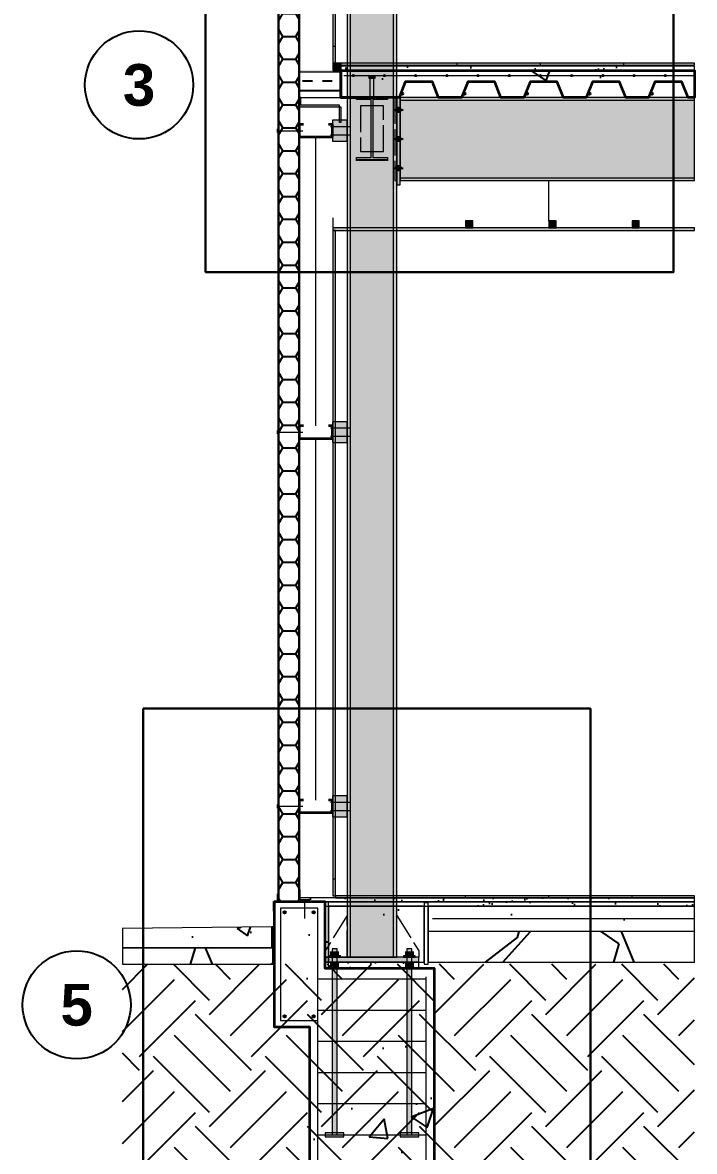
# Model space of a CAD drawing. Header units: millimetres. Extents: x 6 to 4194, y 6 to 5934.
# Drawn here: x 2474 to 3120, y 1094 to 2180 of the extents above; entities that cross this region are included whole.
import ezdxf
from ezdxf.enums import TextEntityAlignment as Align

# ---------------------------------------------------------------- set-up
doc = ezdxf.new("R2010")
doc.units = ezdxf.units.MM
doc.header["$LTSCALE"] = 20
doc.linetypes.add('DASHED', pattern=[1.524, 1.27, -0.254])
for name, color, linetype in [('A-ACERO-CORTADO', 250, 'Continuous'), ('A-ACERO-VISTA', 8, 'Continuous'), ('A-AISLACION-EPS', 50, 'Continuous'), ('A-AISLACION-LANA', 40, 'Continuous'), ('A-AISLACION-PIR', 50, 'Continuous'), ('A-ALUMINIO', 253, 'Continuous'), ('A-ARMADURAS', 14, 'Continuous'), ('A-BARRERAS-MEMBRANAS', 7, 'Continuous'), ('A-CHAPA-GALVANIZADA', 253, 'Continuous'), ('A-CONTORNOS', 7, 'Continuous'), ('A-GROUT', 251, 'Continuous'), ('A-HORMIGON-INSITU', 33, 'Continuous'), ('A-HORMIGON-SIMPLE', 9, 'Continuous'), ('A-MORTERO-CARPETAS', 252, 'Continuous'), ('A-NEOPRENO-SELLADORES', 7, 'Continuous'), ('A-PROYECCION-OCULTO', 8, 'DASHED'), ('A-SELLADOR-INTUMESCENTE', 1, 'Continuous'), ('A-SOLADOS', 31, 'Continuous'), ('A-TERRENO', 32, 'Continuous'), ('A-TOSCA', 42, 'Continuous'), ('A-VISTA', 8, 'Continuous'), ('A-YESO-CIELORRASO', 254, 'Continuous'), ('X-REFERENCIAS', 1, 'Continuous')]:
    doc.layers.add(name, color=color, linetype=linetype)
doc.styles.add('ARIAL-B', font='arialbd.ttf')

msp = doc.modelspace()

# ---------------------------------------------------------------- hatches: boundary and pattern name
at = {"layer": 'A-ACERO-CORTADO', "true_color": 0x4d545c}
h = msp.add_hatch(color=251, dxfattribs=at)
h.dxf.hatch_style = 1
h.paths.add_polyline_path([(2806.8, 2126.4), (2813, 2126.4), (2813, 2128), (2806.8, 2128)])
h = msp.add_hatch(color=251, dxfattribs=at)
h.dxf.hatch_style = 1
h.paths.add_polyline_path([(2808, 2108), (2811.8, 2108), (2811.8, 2128), (2808, 2128)])
h = msp.add_hatch(color=251, dxfattribs=at)
h.dxf.hatch_style = 1
h.paths.add_polyline_path([(2795, 2108), (2825, 2108), (2825, 2105.9), (2810.7, 2105.9), (2810.7, 2050.1), (2825, 2050.1), (2825, 2048), (2795, 2048), (2795, 2050.1), (2809.3, 2050.1), (2809.3, 2105.9), (2795, 2105.9)])
h = msp.add_hatch(color=251, dxfattribs=at)
h.dxf.hatch_style = 1
h.paths.add_polyline_path([(2768.4, 1281), (2779.6, 1281), (2779.6, 1282.2), (2768.4, 1282.2)])
h = msp.add_hatch(color=251, dxfattribs=at)
h.dxf.hatch_style = 1
h.paths.add_polyline_path([(2771.6, 1110), (2776.4, 1110), (2776.4, 1289), (2771.6, 1289)])
h = msp.add_hatch(color=251, dxfattribs=at)
h.dxf.hatch_style = 1
h.paths.add_polyline_path([(2840.4, 1281), (2851.6, 1281), (2851.6, 1282.2), (2840.4, 1282.2)])
h = msp.add_hatch(color=251, dxfattribs=at)
h.dxf.hatch_style = 1
h.paths.add_polyline_path([(2843.6, 1110), (2848.4, 1110), (2848.4, 1289), (2843.6, 1289)])
h = msp.add_hatch(color=251, dxfattribs=at)
h.dxf.hatch_style = 1
h.paths.add_polyline_path([(2765, 1276), (2855, 1276), (2855, 1281), (2765, 1281)])
h = msp.add_hatch(color=251, dxfattribs=at)
h.dxf.hatch_style = 1
h.paths.add_polyline_path([(2765, 1108), (2783, 1108), (2783, 1112), (2765, 1112)])
h = msp.add_hatch(color=251, dxfattribs=at)
h.dxf.hatch_style = 1
h.paths.add_polyline_path([(2837, 1108), (2855, 1108), (2855, 1112), (2837, 1112)])
at = {"layer": 'A-ACERO-VISTA', "true_color": 0xdfe3e7}
h = msp.add_hatch(color=254, dxfattribs=at)
h.dxf.hatch_style = 1
h.paths.add_polyline_path([(2786, 1281), (2834, 1281), (2834, 2911), (2786, 2911)])
h = msp.add_hatch(color=254, dxfattribs=at)
h.dxf.hatch_style = 1
h.paths.add_polyline_path([(2834, 2024), (2837, 2024), (2837, 2108), (2834, 2108)])
h = msp.add_hatch(color=254, dxfattribs=at)
h.dxf.hatch_style = 1
h.paths.add_polyline_path([(2837, 2028), (3120, 2028), (3120, 2108), (2837, 2108)])
h = msp.add_hatch(color=254, dxfattribs=at)
h.dxf.hatch_style = 1
h.paths.add_polyline_path([(2772, 2066), (2786, 2066), (2786, 2086), (2772, 2086)])
h = msp.add_hatch(color=254, dxfattribs=at)
h.dxf.hatch_style = 1
h.paths.add_polyline_path([(2772, 1776), (2786, 1776), (2786, 1796), (2772, 1796)])
h = msp.add_hatch(color=254, dxfattribs=at)
h.dxf.hatch_style = 1
h.paths.add_polyline_path([(2772, 1416), (2786, 1416), (2786, 1436), (2772, 1436)])
at = {"layer": 'A-AISLACION-EPS'}
h = msp.add_hatch(dxfattribs=at)
h.set_pattern_fill('ZIGZAG', color=256, scale=6, angle=90)
h.paths.add_polyline_path([(2765, 1270), (2768, 1270), (2768, 1334), (2765, 1334)])
h = msp.add_hatch(dxfattribs=at)
h.set_pattern_fill('ZIGZAG', color=256, scale=6, angle=90)
h.paths.add_polyline_path([(2860, 1274), (2864, 1274), (2864, 1334), (2860, 1334)])
h = msp.add_hatch(dxfattribs=at)
h.set_pattern_fill('ZIGZAG', color=256, scale=6, angle=90)
h.paths.add_polyline_path([(2713.6, 1290), (2715.2, 1290), (2715.2, 1310), (2713.6, 1310)])
at = {"layer": 'A-AISLACION-LANA'}
h = msp.add_hatch(dxfattribs=at)
h.set_pattern_fill('INSUL', color=256, scale=3)
h.paths.add_polyline_path([(2740, 2108), (2780, 2108), (2780, 2132.4), (2740, 2132.4)])
at = {"layer": 'A-AISLACION-PIR'}
h = msp.add_hatch(dxfattribs=at)
h.set_pattern_fill('HONEY', color=256, scale=4)
h.paths.add_polyline_path([(2720, 1335), (2740, 1335), (2740, 2198), (2720, 2198)])
at = {"layer": 'A-ALUMINIO', "true_color": 0x9aa3ab}
h = msp.add_hatch(color=253, dxfattribs=at)
h.dxf.hatch_style = 1
h.paths.add_polyline_path([(2900, 1982.5), (2907, 1982.5), (2907, 1989.4), (2900, 1989.4)])
h = msp.add_hatch(color=253, dxfattribs=at)
h.dxf.hatch_style = 1
h.paths.add_polyline_path([(2980, 1982.5), (2987, 1982.5), (2987, 1989.4), (2980, 1989.4)])
h = msp.add_hatch(color=253, dxfattribs=at)
h.dxf.hatch_style = 1
h.paths.add_polyline_path([(3060, 1982.5), (3067, 1982.5), (3067, 1989.4), (3060, 1989.4)])
at = {"layer": 'A-ARMADURAS'}
h = msp.add_hatch(color=256, dxfattribs=at)
h.dxf.hatch_style = 1
h.paths.add_polyline_path([(2792.7, 2129), (2792.6, 2129.2), (2792.6, 2129.4), (2792.4, 2129.6), (2792.2, 2129.6), (2792, 2129.7), (2791.8, 2129.6), (2791.6, 2129.6), (2791.4, 2129.4), (2791.4, 2129.2), (2791.3, 2129), (2791.4, 2128.8), (2791.4, 2128.6), (2791.6, 2128.4), (2791.8, 2128.4), (2792, 2128.3), (2792.2, 2128.4), (2792.4, 2128.4), (2792.6, 2128.6), (2792.6, 2128.8)])
h = msp.add_hatch(color=256, dxfattribs=at)
h.dxf.hatch_style = 1
h.paths.add_polyline_path([(2822.7, 2129), (2822.6, 2129.2), (2822.6, 2129.4), (2822.4, 2129.6), (2822.2, 2129.6), (2822, 2129.7), (2821.8, 2129.6), (2821.6, 2129.6), (2821.4, 2129.4), (2821.4, 2129.2), (2821.3, 2129), (2821.4, 2128.8), (2821.4, 2128.6), (2821.6, 2128.4), (2821.8, 2128.4), (2822, 2128.3), (2822.2, 2128.4), (2822.4, 2128.4), (2822.6, 2128.6), (2822.6, 2128.8)])
h = msp.add_hatch(color=256, dxfattribs=at)
h.dxf.hatch_style = 1
h.paths.add_polyline_path([(2852.7, 2129), (2852.6, 2129.2), (2852.6, 2129.4), (2852.4, 2129.6), (2852.2, 2129.6), (2852, 2129.7), (2851.8, 2129.6), (2851.6, 2129.6), (2851.4, 2129.4), (2851.4, 2129.2), (2851.3, 2129), (2851.4, 2128.8), (2851.4, 2128.6), (2851.6, 2128.4), (2851.8, 2128.4), (2852, 2128.3), (2852.2, 2128.4), (2852.4, 2128.4), (2852.6, 2128.6), (2852.6, 2128.8)])
h = msp.add_hatch(color=256, dxfattribs=at)
h.dxf.hatch_style = 1
h.paths.add_polyline_path([(2882.7, 2129), (2882.6, 2129.2), (2882.6, 2129.4), (2882.4, 2129.6), (2882.2, 2129.6), (2882, 2129.7), (2881.8, 2129.6), (2881.6, 2129.6), (2881.4, 2129.4), (2881.4, 2129.2), (2881.3, 2129), (2881.4, 2128.8), (2881.4, 2128.6), (2881.6, 2128.4), (2881.8, 2128.4), (2882, 2128.3), (2882.2, 2128.4), (2882.4, 2128.4), (2882.6, 2128.6), (2882.6, 2128.8)])
h = msp.add_hatch(color=256, dxfattribs=at)
h.dxf.hatch_style = 1
h.paths.add_polyline_path([(2912.7, 2129), (2912.6, 2129.2), (2912.6, 2129.4), (2912.4, 2129.6), (2912.2, 2129.6), (2912, 2129.7), (2911.8, 2129.6), (2911.6, 2129.6), (2911.4, 2129.4), (2911.4, 2129.2), (2911.3, 2129), (2911.4, 2128.8), (2911.4, 2128.6), (2911.6, 2128.4), (2911.8, 2128.4), (2912, 2128.3), (2912.2, 2128.4), (2912.4, 2128.4), (2912.6, 2128.6), (2912.6, 2128.8)])
h = msp.add_hatch(color=256, dxfattribs=at)
h.dxf.hatch_style = 1
h.paths.add_polyline_path([(2942.7, 2129), (2942.6, 2129.2), (2942.6, 2129.4), (2942.4, 2129.6), (2942.2, 2129.6), (2942, 2129.7), (2941.8, 2129.6), (2941.6, 2129.6), (2941.4, 2129.4), (2941.4, 2129.2), (2941.3, 2129), (2941.4, 2128.8), (2941.4, 2128.6), (2941.6, 2128.4), (2941.8, 2128.4), (2942, 2128.3), (2942.2, 2128.4), (2942.4, 2128.4), (2942.6, 2128.6), (2942.6, 2128.8)])
h = msp.add_hatch(color=256, dxfattribs=at)
h.dxf.hatch_style = 1
h.paths.add_polyline_path([(2972.7, 2129), (2972.6, 2129.2), (2972.6, 2129.4), (2972.4, 2129.6), (2972.2, 2129.6), (2972, 2129.7), (2971.8, 2129.6), (2971.6, 2129.6), (2971.4, 2129.4), (2971.4, 2129.2), (2971.3, 2129), (2971.4, 2128.8), (2971.4, 2128.6), (2971.6, 2128.4), (2971.8, 2128.4), (2972, 2128.3), (2972.2, 2128.4), (2972.4, 2128.4), (2972.6, 2128.6), (2972.6, 2128.8)])
h = msp.add_hatch(color=256, dxfattribs=at)
h.dxf.hatch_style = 1
h.paths.add_polyline_path([(3002.7, 2129), (3002.6, 2129.2), (3002.6, 2129.4), (3002.4, 2129.6), (3002.2, 2129.6), (3002, 2129.7), (3001.8, 2129.6), (3001.6, 2129.6), (3001.4, 2129.4), (3001.4, 2129.2), (3001.3, 2129), (3001.4, 2128.8), (3001.4, 2128.6), (3001.6, 2128.4), (3001.8, 2128.4), (3002, 2128.3), (3002.2, 2128.4), (3002.4, 2128.4), (3002.6, 2128.6), (3002.6, 2128.8)])
h = msp.add_hatch(color=256, dxfattribs=at)
h.dxf.hatch_style = 1
h.paths.add_polyline_path([(3032.7, 2129), (3032.6, 2129.2), (3032.6, 2129.4), (3032.4, 2129.6), (3032.2, 2129.6), (3032, 2129.7), (3031.8, 2129.6), (3031.6, 2129.6), (3031.4, 2129.4), (3031.4, 2129.2), (3031.3, 2129), (3031.4, 2128.8), (3031.4, 2128.6), (3031.6, 2128.4), (3031.8, 2128.4), (3032, 2128.3), (3032.2, 2128.4), (3032.4, 2128.4), (3032.6, 2128.6), (3032.6, 2128.8)])
h = msp.add_hatch(color=256, dxfattribs=at)
h.dxf.hatch_style = 1
h.paths.add_polyline_path([(3062.7, 2129), (3062.6, 2129.2), (3062.6, 2129.4), (3062.4, 2129.6), (3062.2, 2129.6), (3062, 2129.7), (3061.8, 2129.6), (3061.6, 2129.6), (3061.4, 2129.4), (3061.4, 2129.2), (3061.3, 2129), (3061.4, 2128.8), (3061.4, 2128.6), (3061.6, 2128.4), (3061.8, 2128.4), (3062, 2128.3), (3062.2, 2128.4), (3062.4, 2128.4), (3062.6, 2128.6), (3062.6, 2128.8)])
h = msp.add_hatch(color=256, dxfattribs=at)
h.dxf.hatch_style = 1
h.paths.add_polyline_path([(3092.7, 2129), (3092.6, 2129.2), (3092.6, 2129.4), (3092.4, 2129.6), (3092.2, 2129.6), (3092, 2129.7), (3091.8, 2129.6), (3091.6, 2129.6), (3091.4, 2129.4), (3091.4, 2129.2), (3091.3, 2129), (3091.4, 2128.8), (3091.4, 2128.6), (3091.6, 2128.4), (3091.8, 2128.4), (3092, 2128.3), (3092.2, 2128.4), (3092.4, 2128.4), (3092.6, 2128.6), (3092.6, 2128.8)])
h = msp.add_hatch(color=256, dxfattribs=at)
h.dxf.hatch_style = 1
h.paths.add_polyline_path([(2840, 2111.6), (2839.9, 2111.9), (2839.8, 2112.2), (2839.6, 2112.4), (2839.3, 2112.5), (2839, 2112.6), (2838.7, 2112.5), (2838.4, 2112.4), (2838.2, 2112.2), (2838.1, 2111.9), (2838, 2111.6), (2838.1, 2111.3), (2838.2, 2111), (2838.4, 2110.8), (2838.7, 2110.7), (2839, 2110.6), (2839.3, 2110.7), (2839.6, 2110.8), (2839.8, 2111), (2839.9, 2111.3)])
h = msp.add_hatch(color=256, dxfattribs=at)
h.dxf.hatch_style = 1
h.paths.add_polyline_path([(2900, 2111.6), (2899.9, 2111.9), (2899.8, 2112.2), (2899.6, 2112.4), (2899.3, 2112.5), (2899, 2112.6), (2898.7, 2112.5), (2898.4, 2112.4), (2898.2, 2112.2), (2898.1, 2111.9), (2898, 2111.6), (2898.1, 2111.3), (2898.2, 2111), (2898.4, 2110.8), (2898.7, 2110.7), (2899, 2110.6), (2899.3, 2110.7), (2899.6, 2110.8), (2899.8, 2111), (2899.9, 2111.3)])
h = msp.add_hatch(color=256, dxfattribs=at)
h.dxf.hatch_style = 1
h.paths.add_polyline_path([(2960, 2111.6), (2959.9, 2111.9), (2959.8, 2112.2), (2959.6, 2112.4), (2959.3, 2112.5), (2959, 2112.6), (2958.7, 2112.5), (2958.4, 2112.4), (2958.2, 2112.2), (2958.1, 2111.9), (2958, 2111.6), (2958.1, 2111.3), (2958.2, 2111), (2958.4, 2110.8), (2958.7, 2110.7), (2959, 2110.6), (2959.3, 2110.7), (2959.6, 2110.8), (2959.8, 2111), (2959.9, 2111.3)])
h = msp.add_hatch(color=256, dxfattribs=at)
h.dxf.hatch_style = 1
h.paths.add_polyline_path([(3020, 2111.6), (3019.9, 2111.9), (3019.8, 2112.2), (3019.6, 2112.4), (3019.3, 2112.5), (3019, 2112.6), (3018.7, 2112.5), (3018.4, 2112.4), (3018.2, 2112.2), (3018.1, 2111.9), (3018, 2111.6), (3018.1, 2111.3), (3018.2, 2111), (3018.4, 2110.8), (3018.7, 2110.7), (3019, 2110.6), (3019.3, 2110.7), (3019.6, 2110.8), (3019.8, 2111), (3019.9, 2111.3)])
h = msp.add_hatch(color=256, dxfattribs=at)
h.dxf.hatch_style = 1
h.paths.add_polyline_path([(3080, 2111.6), (3079.9, 2111.9), (3079.8, 2112.2), (3079.6, 2112.4), (3079.3, 2112.5), (3079, 2112.6), (3078.7, 2112.5), (3078.4, 2112.4), (3078.2, 2112.2), (3078.1, 2111.9), (3078, 2111.6), (3078.1, 2111.3), (3078.2, 2111), (3078.4, 2110.8), (3078.7, 2110.7), (3079, 2110.6), (3079.3, 2110.7), (3079.6, 2110.8), (3079.8, 2111), (3079.9, 2111.3)])
h = msp.add_hatch(color=256, dxfattribs=at)
h.dxf.hatch_style = 1
h.paths.add_polyline_path([(2837.8, 2096), (2837.7, 2096.7), (2837.4, 2097.3), (2836.9, 2097.8), (2836.3, 2098.1), (2835.6, 2098.2), (2834.9, 2098.1), (2834.3, 2097.8), (2833.8, 2097.3), (2833.5, 2096.7), (2833.4, 2096), (2833.5, 2095.3), (2833.8, 2094.7), (2834.3, 2094.2), (2834.9, 2093.9), (2835.6, 2093.8), (2836.3, 2093.9), (2836.9, 2094.2), (2837.4, 2094.7), (2837.7, 2095.3)])
h = msp.add_hatch(color=256, dxfattribs=at)
h.dxf.hatch_style = 1
h.paths.add_polyline_path([(2837.8, 2068), (2837.7, 2068.7), (2837.4, 2069.3), (2836.9, 2069.8), (2836.3, 2070.1), (2835.6, 2070.2), (2834.9, 2070.1), (2834.3, 2069.8), (2833.8, 2069.3), (2833.5, 2068.7), (2833.4, 2068), (2833.5, 2067.3), (2833.8, 2066.7), (2834.3, 2066.2), (2834.9, 2065.9), (2835.6, 2065.8), (2836.3, 2065.9), (2836.9, 2066.2), (2837.4, 2066.7), (2837.7, 2067.3)])
h = msp.add_hatch(color=256, dxfattribs=at)
h.dxf.hatch_style = 1
h.paths.add_polyline_path([(2837.8, 2040), (2837.7, 2040.7), (2837.4, 2041.3), (2836.9, 2041.8), (2836.3, 2042.1), (2835.6, 2042.2), (2834.9, 2042.1), (2834.3, 2041.8), (2833.8, 2041.3), (2833.5, 2040.7), (2833.4, 2040), (2833.5, 2039.3), (2833.8, 2038.7), (2834.3, 2038.2), (2834.9, 2037.9), (2835.6, 2037.8), (2836.3, 2037.9), (2836.9, 2038.2), (2837.4, 2038.7), (2837.7, 2039.3)])
h = msp.add_hatch(color=256, dxfattribs=at)
h.dxf.hatch_style = 1
h.paths.add_polyline_path([(2727.2, 1324), (2727.1, 1324.4), (2727, 1324.7), (2726.7, 1325), (2726.4, 1325.1), (2726, 1325.2), (2725.6, 1325.1), (2725.3, 1325), (2725, 1324.7), (2724.9, 1324.4), (2724.8, 1324), (2724.9, 1323.6), (2725, 1323.3), (2725.3, 1323), (2725.6, 1322.9), (2726, 1322.8), (2726.4, 1322.9), (2726.7, 1323), (2727, 1323.3), (2727.1, 1323.6)])
h = msp.add_hatch(color=256, dxfattribs=at)
h.dxf.hatch_style = 1
h.paths.add_polyline_path([(2755.2, 1324), (2755.1, 1324.4), (2755, 1324.7), (2754.7, 1325), (2754.4, 1325.1), (2754, 1325.2), (2753.6, 1325.1), (2753.3, 1325), (2753, 1324.7), (2752.9, 1324.4), (2752.8, 1324), (2752.9, 1323.6), (2753, 1323.3), (2753.3, 1323), (2753.6, 1322.9), (2754, 1322.8), (2754.4, 1322.9), (2754.7, 1323), (2755, 1323.3), (2755.1, 1323.6)])
h = msp.add_hatch(color=256, dxfattribs=at)
h.dxf.hatch_style = 1
h.paths.add_polyline_path([(2727.2, 1224), (2727.1, 1224.4), (2727, 1224.7), (2726.7, 1225), (2726.4, 1225.1), (2726, 1225.2), (2725.6, 1225.1), (2725.3, 1225), (2725, 1224.7), (2724.9, 1224.4), (2724.8, 1224), (2724.9, 1223.6), (2725, 1223.3), (2725.3, 1223), (2725.6, 1222.9), (2726, 1222.8), (2726.4, 1222.9), (2726.7, 1223), (2727, 1223.3), (2727.1, 1223.6)])
h = msp.add_hatch(color=256, dxfattribs=at)
h.dxf.hatch_style = 1
h.paths.add_polyline_path([(2755.2, 1224), (2755.1, 1224.4), (2755, 1224.7), (2754.7, 1225), (2754.4, 1225.1), (2754, 1225.2), (2753.6, 1225.1), (2753.3, 1225), (2753, 1224.7), (2752.9, 1224.4), (2752.8, 1224), (2752.9, 1223.6), (2753, 1223.3), (2753.3, 1223), (2753.6, 1222.9), (2754, 1222.8), (2754.4, 1222.9), (2754.7, 1223), (2755, 1223.3), (2755.1, 1223.6)])
at = {"layer": 'A-BARRERAS-MEMBRANAS', "true_color": 0x000000}
h = msp.add_hatch(color=18, dxfattribs=at)
h.dxf.hatch_style = 1
h.paths.add_polyline_path([(2864, 1305.6), (3120, 1305.6), (3120, 1306), (2864, 1306)])
at = {"layer": 'A-CHAPA-GALVANIZADA', "true_color": 0x8f989f}
h = msp.add_hatch(color=252, dxfattribs=at)
h.dxf.hatch_style = 1
h.paths.add_polyline_path([(2772.4, 2134), (2780, 2134), (2780, 2141), (2772.4, 2141)])
h = msp.add_hatch(color=252, dxfattribs=at)
h.dxf.hatch_style = 1
h.paths.add_polyline_path([(2740, 2108), (2740, 2099), (2780, 2099), (2780, 2084), (2778.6, 2084), (2778.6, 2100.4), (2741.4, 2100.4), (2741.4, 2108)])
h = msp.add_hatch(color=252, dxfattribs=at)
h.dxf.hatch_style = 1
h.paths.add_polyline_path([(2740, 1336), (2741, 1336), (2741, 1346), (2740, 1346)])
h = msp.add_hatch(color=252, dxfattribs=at)
h.dxf.hatch_style = 1
h.paths.add_polyline_path([(2740, 1335), (2750, 1335), (2750, 1336), (2740, 1336)])
at = {"layer": 'A-GROUT'}
h = msp.add_hatch(dxfattribs=at)
h.set_pattern_fill('AR-SAND', color=256, scale=0.4)
h.paths.add_polyline_path([(2765, 1270), (2855, 1270), (2855, 1276), (2765, 1276)])
at = {"layer": 'A-HORMIGON-INSITU'}
h = msp.add_hatch(dxfattribs=at)
h.set_pattern_fill('AR-CONC', color=256, scale=1.2)
h.paths.add_polyline_path([(2780.4, 2134), (3120, 2134), (3120, 2108), (3114, 2108), (3108, 2123), (3082, 2123), (3076, 2108), (3054, 2108), (3048, 2123), (3022, 2123), (3016, 2108), (2994, 2108), (2988, 2123), (2962, 2123), (2956, 2108), (2934, 2108), (2928, 2123), (2902, 2123), (2896, 2108), (2874, 2108), (2868, 2123), (2842, 2123), (2836, 2108), (2814, 2108), (2780.4, 2108.4)])
h = msp.add_hatch(dxfattribs=at)
h.set_pattern_fill('AR-CONC', color=256, scale=1.2)
h.paths.add_polyline_path([(2750, 1070), (2870, 1070), (2870, 1270), (2765, 1270), (2765, 1334), (2716, 1334), (2716, 1214), (2750, 1214)])
at = {"layer": 'A-HORMIGON-SIMPLE'}
h = msp.add_hatch(dxfattribs=at)
h.set_pattern_fill('AR-CONC', color=256, scale=0.8)
h.paths.add_polyline_path([(2768, 1276), (2860, 1276), (2860, 1330), (2768, 1330)])
h = msp.add_hatch(dxfattribs=at)
h.set_pattern_fill('AR-CONC', color=256, scale=0.8)
h.paths.add_polyline_path([(2864, 1306), (3120, 1306), (3120, 1330), (2864, 1330)])
h = msp.add_hatch(dxfattribs=at)
h.set_pattern_fill('AR-CONC', color=256, scale=0.8)
h.paths.add_polyline_path([(2570, 1290), (2713.6, 1290), (2713.6, 1310), (2570, 1308.6)])
at = {"layer": 'A-MORTERO-CARPETAS', "true_color": 0x8d8d8d}
h = msp.add_hatch(color=252, dxfattribs=at)
h.dxf.hatch_style = 1
h.paths.add_polyline_path([(2780, 2138), (3120, 2138), (3120, 2139), (2780, 2139)])
at = {"layer": 'A-MORTERO-CARPETAS'}
h = msp.add_hatch(dxfattribs=at)
h.set_pattern_fill('AR-SAND', color=256, scale=0.6)
h.paths.add_polyline_path([(2780, 2134), (3120, 2134), (3120, 2138), (2780, 2138)])
h = msp.add_hatch(dxfattribs=at)
h.set_pattern_fill('AR-SAND', color=256, scale=0.6)
h.paths.add_polyline_path([(2740, 1334), (3120, 1334), (3120, 1338), (2740, 1338)])
at = {"layer": 'A-MORTERO-CARPETAS', "true_color": 0x8d8d8d}
h = msp.add_hatch(color=252, dxfattribs=at)
h.dxf.hatch_style = 1
h.paths.add_polyline_path([(2774.8, 1337), (3120, 1337), (3120, 1338), (2774.8, 1338)])
at = {"layer": 'A-MORTERO-CARPETAS'}
h = msp.add_hatch(dxfattribs=at)
h.set_pattern_fill('AR-SAND', color=256, scale=0.4)
h.paths.add_polyline_path([(2765, 1330), (3120, 1330), (3120, 1334), (2765, 1334)])
at = {"layer": 'A-NEOPRENO-SELLADORES', "true_color": 0x222222}
h = msp.add_hatch(color=250, dxfattribs=at)
h.dxf.hatch_style = 1
h.paths.add_polyline_path([(2718.2, 2074.2), (2719.8, 2074.2), (2719.8, 2077.8), (2718.2, 2077.8)])
h = msp.add_hatch(color=250, dxfattribs=at)
h.dxf.hatch_style = 1
h.paths.add_polyline_path([(2718.2, 1784.2), (2719.8, 1784.2), (2719.8, 1787.8), (2718.2, 1787.8)])
h = msp.add_hatch(color=250, dxfattribs=at)
h.dxf.hatch_style = 1
h.paths.add_polyline_path([(2718.2, 1424.2), (2719.8, 1424.2), (2719.8, 1427.8), (2718.2, 1427.8)])
at = {"layer": 'A-NEOPRENO-SELLADORES', "true_color": 0x111111}
h = msp.add_hatch(color=250, dxfattribs=at)
h.dxf.hatch_style = 1
h.paths.add_polyline_path([(2718.4, 1335), (2720, 1335), (2720, 1342), (2718.4, 1342)])
h = msp.add_hatch(color=250, dxfattribs=at)
h.dxf.hatch_style = 1
h.paths.add_polyline_path([(2713.6, 1307.6), (2715.2, 1307.6), (2715.2, 1310), (2713.6, 1310)])
at = {"layer": 'A-NEOPRENO-SELLADORES', "true_color": 0x222222}
h = msp.add_hatch(color=250, dxfattribs=at)
h.dxf.hatch_style = 1
h.paths.add_polyline_path([(2769.6, 1282.2), (2778.4, 1282.2), (2778.4, 1286.4), (2769.6, 1286.4)])
h = msp.add_hatch(color=250, dxfattribs=at)
h.dxf.hatch_style = 1
h.paths.add_polyline_path([(2841.6, 1282.2), (2850.4, 1282.2), (2850.4, 1286.4), (2841.6, 1286.4)])
h = msp.add_hatch(color=250, dxfattribs=at)
h.dxf.hatch_style = 1
h.paths.add_polyline_path([(2769.6, 1271.4), (2778.4, 1271.4), (2778.4, 1275.6), (2769.6, 1275.6)])
h = msp.add_hatch(color=250, dxfattribs=at)
h.dxf.hatch_style = 1
h.paths.add_polyline_path([(2841.6, 1271.4), (2850.4, 1271.4), (2850.4, 1275.6), (2841.6, 1275.6)])
at = {"layer": 'A-SELLADOR-INTUMESCENTE', "true_color": 0xc0392b}
h = msp.add_hatch(color=22, dxfattribs=at)
h.dxf.hatch_style = 1
h.paths.add_polyline_path([(2740, 2132.4), (2780, 2132.4), (2780, 2134), (2740, 2134)])
at = {"layer": 'A-SOLADOS', "true_color": 0xcdbb9c}
h = msp.add_hatch(color=9, dxfattribs=at)
h.dxf.hatch_style = 1
h.paths.add_polyline_path([(2772.4, 2141), (2774.9, 2141), (2774.9, 2157), (2772.4, 2157)])
h = msp.add_hatch(color=9, dxfattribs=at)
h.dxf.hatch_style = 1
h.paths.add_polyline_path([(2780, 2139), (3120, 2139), (3120, 2141), (2780, 2141)])
h = msp.add_hatch(color=9, dxfattribs=at)
h.dxf.hatch_style = 1
h.paths.add_polyline_path([(2772.4, 1340), (2774.9, 1340), (2774.9, 1356), (2772.4, 1356)])
h = msp.add_hatch(color=9, dxfattribs=at)
h.dxf.hatch_style = 1
h.paths.add_polyline_path([(2774.8, 1338), (3120, 1338), (3120, 1340), (2774.8, 1340)])
at = {"layer": 'A-TERRENO'}
h = msp.add_hatch(dxfattribs=at)
h.set_pattern_fill('EARTH', color=256, scale=12, angle=45)
h.paths.add_polyline_path([(2570, 960), (3120, 960), (3120, 1274), (2570, 1274)])
at = {"layer": 'A-TOSCA'}
h = msp.add_hatch(dxfattribs=at)
h.set_pattern_fill('GRAVEL', color=256, scale=8)
h.paths.add_polyline_path([(2864, 1276), (3120, 1276), (3120, 1305.6), (2864, 1305.6)])
h = msp.add_hatch(dxfattribs=at)
h.set_pattern_fill('GRAVEL', color=256, scale=8)
h.paths.add_polyline_path([(2570, 1274), (2715.2, 1274), (2715.2, 1290), (2570, 1290)])
at = {"layer": 'A-VISTA', "true_color": 0xf2f2f2}
h = msp.add_hatch(color=7, dxfattribs=at)
h.dxf.hatch_style = 1
h.paths.add_polyline_path([(2772.4, 1980), (3120, 1980), (3120, 1982.5), (2772.4, 1982.5)])
at = {"layer": 'A-YESO-CIELORRASO'}
h = msp.add_hatch(dxfattribs=at)
h.set_pattern_fill('AR-SAND', color=256, scale=0.3)
h.paths.add_polyline_path([(2772.4, 2141), (2774.9, 2141), (2774.9, 2780), (2772.4, 2780)])
h = msp.add_hatch(dxfattribs=at)
h.set_pattern_fill('AR-SAND', color=256, scale=0.3)
h.paths.add_polyline_path([(2772.4, 1340), (2774.9, 1340), (2774.9, 1980), (2772.4, 1980)])

# ---------------------------------------------------------------- linework, layer by layer
at = {"layer": 'A-ARMADURAS', "lineweight": 13}
for points in [[(2783, 2129), (3120, 2129)], [(2722, 1220), (2758, 1220), (2758, 1328), (2722, 1328), (2722, 1220)], [(2868, 1318), (3120, 1318)], [(2758, 1260), (2862, 1260)], [(2758, 1230), (2862, 1230)], [(2758, 1200), (2862, 1200)], [(2758, 1170), (2862, 1170)], [(2758, 1140), (2862, 1140)], [(2758, 1110), (2862, 1110)]]:
    msp.add_lwpolyline(points, dxfattribs=at)
at = {"layer": 'A-ARMADURAS', "lineweight": 18}
for points in [[(2770, 992), (2758, 992), (2758, 1262)], [(2850, 992), (2862, 992), (2862, 1262)]]:
    msp.add_lwpolyline(points, dxfattribs=at)
at = {"layer": 'A-ARMADURAS'}
for centre, radius in [((2792, 2129), 0.68), ((2822, 2129), 0.68), ((2852, 2129), 0.68), ((2882, 2129), 0.68), ((2912, 2129), 0.68), ((2942, 2129), 0.68), ((2972, 2129), 0.68), ((3002, 2129), 0.68), ((3032, 2129), 0.68), ((3062, 2129), 0.68), ((3092, 2129), 0.68), ((2839, 2111.6), 0.96), ((2899, 2111.6), 0.96), ((2959, 2111.6), 0.96), ((3019, 2111.6), 0.96), ((3079, 2111.6), 0.96), ((2835.6, 2096), 2.2), ((2835.6, 2068), 2.2), ((2835.6, 2040), 2.2), ((2726, 1324), 1.2), ((2754, 1324), 1.2), ((2726, 1224), 1.2), ((2754, 1224), 1.2)]:
    msp.add_circle(centre, radius, dxfattribs=at)
at = {"layer": 'A-CONTORNOS', "lineweight": 13}
for points in [[(2789.4, 1281), (2789.4, 2911)], [(2830.6, 1281), (2830.6, 2911)], [(2892, 2139), (2892, 2141)], [(2972, 2139), (2972, 2141)], [(3052, 2139), (3052, 2141)], [(2837, 2105.3), (3120, 2105.3)], [(2837, 2030.7), (3120, 2030.7)], [(2980, 1989.4), (2980, 2028)], [(2900, 1338), (2900, 1340)], [(2980, 1338), (2980, 1340)], [(3060, 1338), (3060, 1340)]]:
    msp.add_lwpolyline(points, dxfattribs=at)
at = {"layer": 'A-CONTORNOS', "lineweight": 18}
for points in [[(2772.4, 2141), (2774.9, 2141), (2774.9, 2780), (2772.4, 2780)], [(2720, 1335), (2740, 1335), (2740, 2198), (2720, 2198)], [(2780, 2139), (3120, 2139), (3120, 2141), (2780, 2141)], [(2740, 2108), (2780, 2108), (2780, 2132.4), (2740, 2132.4)], [(2780, 2134), (3120, 2134), (3120, 2138), (2780, 2138)], [(2772.4, 1980), (3120, 1980), (3120, 1982.5), (2772.4, 1982.5)], [(2772.4, 1340), (2774.9, 1340), (2774.9, 1980), (2772.4, 1980)], [(2740, 1334), (3120, 1334), (3120, 1338), (2740, 1338)], [(2774.8, 1338), (3120, 1338), (3120, 1340), (2774.8, 1340)], [(2765, 1330), (3120, 1330), (3120, 1334), (2765, 1334)], [(2768, 1276), (2860, 1276), (2860, 1330), (2768, 1330)], [(2864, 1306), (3120, 1306), (3120, 1330), (2864, 1330)], [(2570, 1290), (2713.6, 1290), (2713.6, 1310), (2570, 1308.6)], [(2864, 1276), (3120, 1276), (3120, 1305.6), (2864, 1305.6)], [(2570, 1274), (2715.2, 1274), (2715.2, 1290), (2570, 1290)], [(2765, 1276), (2855, 1276), (2855, 1281), (2765, 1281)], [(2765, 1270), (2855, 1270), (2855, 1276), (2765, 1276)]]:
    msp.add_lwpolyline(points, close=True, dxfattribs=at)
at = {"layer": 'A-CONTORNOS', "lineweight": 30}
for points in [[(2720.1, 1335), (2720.1, 2198)], [(2739.9, 1335), (2739.9, 2198)], [(2814, 2108), (2836, 2108), (2842, 2123), (2868, 2123), (2874, 2108), (2896, 2108), (2902, 2123), (2928, 2123), (2934, 2108), (2956, 2108), (2962, 2123), (2988, 2123), (2994, 2108), (3016, 2108), (3022, 2123), (3048, 2123), (3054, 2108), (3076, 2108), (3082, 2123), (3108, 2123), (3114, 2108), (3120, 2108)], [(2715.6, 1325), (2715.6, 1334.4), (2750, 1334.4)]]:
    msp.add_lwpolyline(points, dxfattribs=at)
at = {"layer": 'A-CONTORNOS', "lineweight": 13}
for points in [[(2772.4, 2141), (2774.9, 2141), (2774.9, 2157), (2772.4, 2157)], [(2772.4, 2134), (2780, 2134), (2780, 2141), (2772.4, 2141)], [(2806.8, 2126.4), (2813, 2126.4), (2813, 2128), (2806.8, 2128)], [(2808, 2108), (2811.8, 2108), (2811.8, 2128), (2808, 2128)], [(2740, 2108), (2740, 2099), (2780, 2099), (2780, 2084), (2778.6, 2084), (2778.6, 2100.4), (2741.4, 2100.4), (2741.4, 2108)], [(2834, 2024), (2837, 2024), (2837, 2108), (2834, 2108)], [(2772, 2066), (2786, 2066), (2786, 2086), (2772, 2086)], [(2772, 1776), (2786, 1776), (2786, 1796), (2772, 1796)], [(2772, 1416), (2786, 1416), (2786, 1436), (2772, 1436)], [(2772.4, 1340), (2774.9, 1340), (2774.9, 1356), (2772.4, 1356)], [(2740, 1336), (2741, 1336), (2741, 1346), (2740, 1346)], [(2740, 1335), (2750, 1335), (2750, 1336), (2740, 1336)], [(2765, 1270), (2768, 1270), (2768, 1334), (2765, 1334)], [(2860, 1274), (2864, 1274), (2864, 1334), (2860, 1334)], [(2713.6, 1290), (2715.2, 1290), (2715.2, 1310), (2713.6, 1310)], [(2768.4, 1281), (2779.6, 1281), (2779.6, 1282.2), (2768.4, 1282.2)], [(2771.6, 1110), (2776.4, 1110), (2776.4, 1289), (2771.6, 1289)], [(2840.4, 1281), (2851.6, 1281), (2851.6, 1282.2), (2840.4, 1282.2)], [(2843.6, 1110), (2848.4, 1110), (2848.4, 1289), (2843.6, 1289)], [(2765, 1108), (2783, 1108), (2783, 1112), (2765, 1112)], [(2837, 1108), (2855, 1108), (2855, 1112), (2837, 1112)]]:
    msp.add_lwpolyline(points, close=True, dxfattribs=at)
at = {"layer": 'A-CONTORNOS', "lineweight": 40}
msp.add_lwpolyline([(2780, 2134), (2780, 2108), (2813, 2108)], dxfattribs=at)
at = {"layer": 'A-CONTORNOS', "lineweight": 35}
for points in [[(2780.4, 2134), (3120, 2134), (3120, 2108), (3114, 2108), (3108, 2123), (3082, 2123), (3076, 2108), (3054, 2108), (3048, 2123), (3022, 2123), (3016, 2108), (2994, 2108), (2988, 2123), (2962, 2123), (2956, 2108), (2934, 2108), (2928, 2123), (2902, 2123), (2896, 2108), (2874, 2108), (2868, 2123), (2842, 2123), (2836, 2108), (2814, 2108), (2780.4, 2108.4)], [(2750, 1070), (2870, 1070), (2870, 1270), (2765, 1270), (2765, 1334), (2716, 1334), (2716, 1214), (2750, 1214)]]:
    msp.add_lwpolyline(points, close=True, dxfattribs=at)
at = {"layer": 'A-CONTORNOS', "lineweight": 20}
msp.add_lwpolyline([(2795, 2108), (2825, 2108), (2825, 2105.9), (2810.7, 2105.9), (2810.7, 2050.1), (2825, 2050.1), (2825, 2048), (2795, 2048), (2795, 2050.1), (2809.3, 2050.1), (2809.3, 2105.9), (2795, 2105.9)], close=True, dxfattribs=at)
at = {"layer": 'A-CONTORNOS', "lineweight": 25}
for points in [[(2831, 2096), (2840, 2096)], [(2831, 2068), (2840, 2068)], [(2831, 2040), (2840, 2040)]]:
    msp.add_lwpolyline(points, dxfattribs=at)
at = {"layer": 'A-CONTORNOS', "lineweight": 20}
for points in [[(2718.8, 2076), (2743.6, 2076)], [(2770, 2080), (2789, 2080)], [(2770, 2072), (2789, 2072)], [(2718.8, 1786), (2743.6, 1786)], [(2770, 1790), (2789, 1790)], [(2770, 1782), (2789, 1782)], [(2718.8, 1426), (2743.6, 1426)], [(2770, 1430), (2789, 1430)], [(2770, 1422), (2789, 1422)], [(2745, 1335), (2745, 1318)]]:
    msp.add_lwpolyline(points, dxfattribs=at)
at = {"layer": 'A-CONTORNOS', "lineweight": 35}
for points in [[(2744, 2082), (2740, 2082), (2740, 2070), (2772, 2070), (2772, 2082), (2768, 2082)], [(2744, 1792), (2740, 1792), (2740, 1780), (2772, 1780), (2772, 1792), (2768, 1792)], [(2744, 1432), (2740, 1432), (2740, 1420), (2772, 1420), (2772, 1432), (2768, 1432)]]:
    msp.add_lwpolyline(points, dxfattribs=at)
at = {"layer": 'A-CONTORNOS', "lineweight": 18}
for points in [[(2756, 1792), (2756, 2070)], [(2794.4, 2047.6), (2825.6, 2047.6)], [(2772.4, 1992), (2772.4, 1980), (2780.4, 1980)], [(2756, 1432), (2756, 1780)], [(2570, 1274), (2715.2, 1274)]]:
    msp.add_lwpolyline(points, dxfattribs=at)
at = {"layer": 'A-CONTORNOS', "lineweight": 50}
msp.add_lwpolyline([(2715.6, 1310), (2715.6, 1274)], dxfattribs=at)
at = {"layer": 'A-PROYECCION-OCULTO', "lineweight": 13}
for points in [[(2832, 2028), (2834, 2028), (2834, 2108), (2832, 2108)], [(2799, 2056), (2821, 2056), (2821, 2100), (2799, 2100)], [(2786, 1281), (2834, 1281), (2834, 1330), (2786, 1330)], [(2765, 1281), (2786, 1281), (2786, 1321), (2765, 1287)], [(2855, 1281), (2834, 1281), (2834, 1321), (2855, 1287)]]:
    msp.add_lwpolyline(points, close=True, dxfattribs=at)
at = {"layer": 'A-VISTA', "lineweight": 13}
for points in [[(2786, 1281), (2834, 1281), (2834, 2911), (2786, 2911)], [(2837, 2028), (3120, 2028), (3120, 2108), (2837, 2108)], [(2900, 1982.5), (2907, 1982.5), (2907, 1989.4), (2900, 1989.4)], [(2980, 1982.5), (2987, 1982.5), (2987, 1989.4), (2980, 1989.4)], [(3060, 1982.5), (3067, 1982.5), (3067, 1989.4), (3060, 1989.4)]]:
    msp.add_lwpolyline(points, close=True, dxfattribs=at)
at = {"layer": 'X-REFERENCIAS', "color": 12, "lineweight": 30, "true_color": 0xcc0000}
for points in [[(2650, 2300), (3100, 2300), (3100, 1940), (2650, 1940)], [(2590, 1520), (3020, 1520), (3020, 950), (2590, 950)]]:
    msp.add_lwpolyline(points, close=True, dxfattribs=at)
at = {"layer": 'X-REFERENCIAS', "color": 12, "lineweight": 25, "true_color": 0xcc0000}
for centre in [(2586, 2120), (2526, 1235)]:
    msp.add_circle(centre, 52, dxfattribs=at)

# ---------------------------------------------------------------- texts
at = {"layer": 'X-REFERENCIAS', "color": 12, "true_color": 0xcc0000, "style": 'ARIAL-B'}
for s, p in [('3', (2586, 2100)), ('5', (2526, 1215))]:
    msp.add_text(s, height=40.1, dxfattribs=at).set_placement(p, align=Align.CENTER)

doc.saveas('drawing.dxf')
